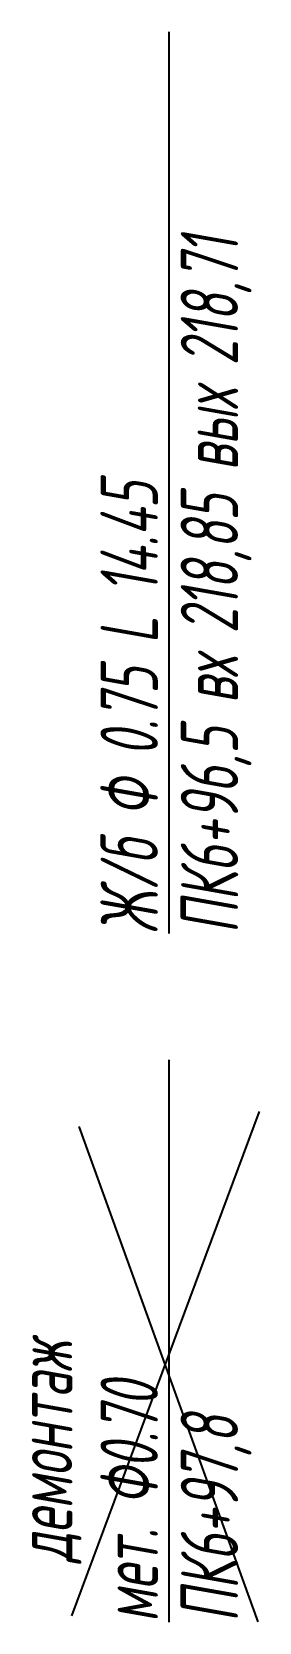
# Model space of a CAD drawing. Extents: x 2172 to 5772, y -842 to -248.
# Drawn here: x 2400.8 to 2410.8, y -596 to -526.7 of the extents above; entities that cross this region are included whole.
import ezdxf

# ---------------------------------------------------------------- set-up
doc = ezdxf.new("R2010")
doc.units = 0
doc.header["$MEASUREMENT"] = 0
doc.linetypes.add('TP0', pattern=[0])
doc.layers.get('0').update_dxf_attribs({"linetype": 'CONTINUOUS'})
doc.styles.add('eskd', font='spds.shx', dxfattribs={"width": 1.2, "oblique": 15})

msp = doc.modelspace()

# ---------------------------------------------------------------- linework, layer by layer
at = {"linetype": 'TP0'}
for p, q in [((2406.828, -565.977), (2406.828, -526.697)), ((2406.828, -595.966), (2406.828, -571.466))]:
    msp.add_line(p, q, dxfattribs=at)
at = {"linetype": 'Continuous'}
for p, q in [((2410.751, -573.717), (2402.557, -595.691)), ((2402.873, -574.377), (2410.684, -595.957))]:
    msp.add_line(p, q, dxfattribs=at)

# ---------------------------------------------------------------- texts
at = {"style": 'eskd', "oblique": 10, "width": 0.8}
for s, p in [('ПК6+96,5 вх 218,85 вых 218,71', (2409.828, -565.977)), ('Ж/б Ф 0.75 L 14.45', (2406.328, -565.977)), ('демонтаж', (2402.598, -593.369)), ('мет. Ф0.70', (2406.328, -595.966)), ('ПК6+97,8', (2409.828, -595.966))]:
    msp.add_text(s, height=2.5, rotation=90, dxfattribs=at).set_placement(p)

doc.saveas('drawing.dxf')
